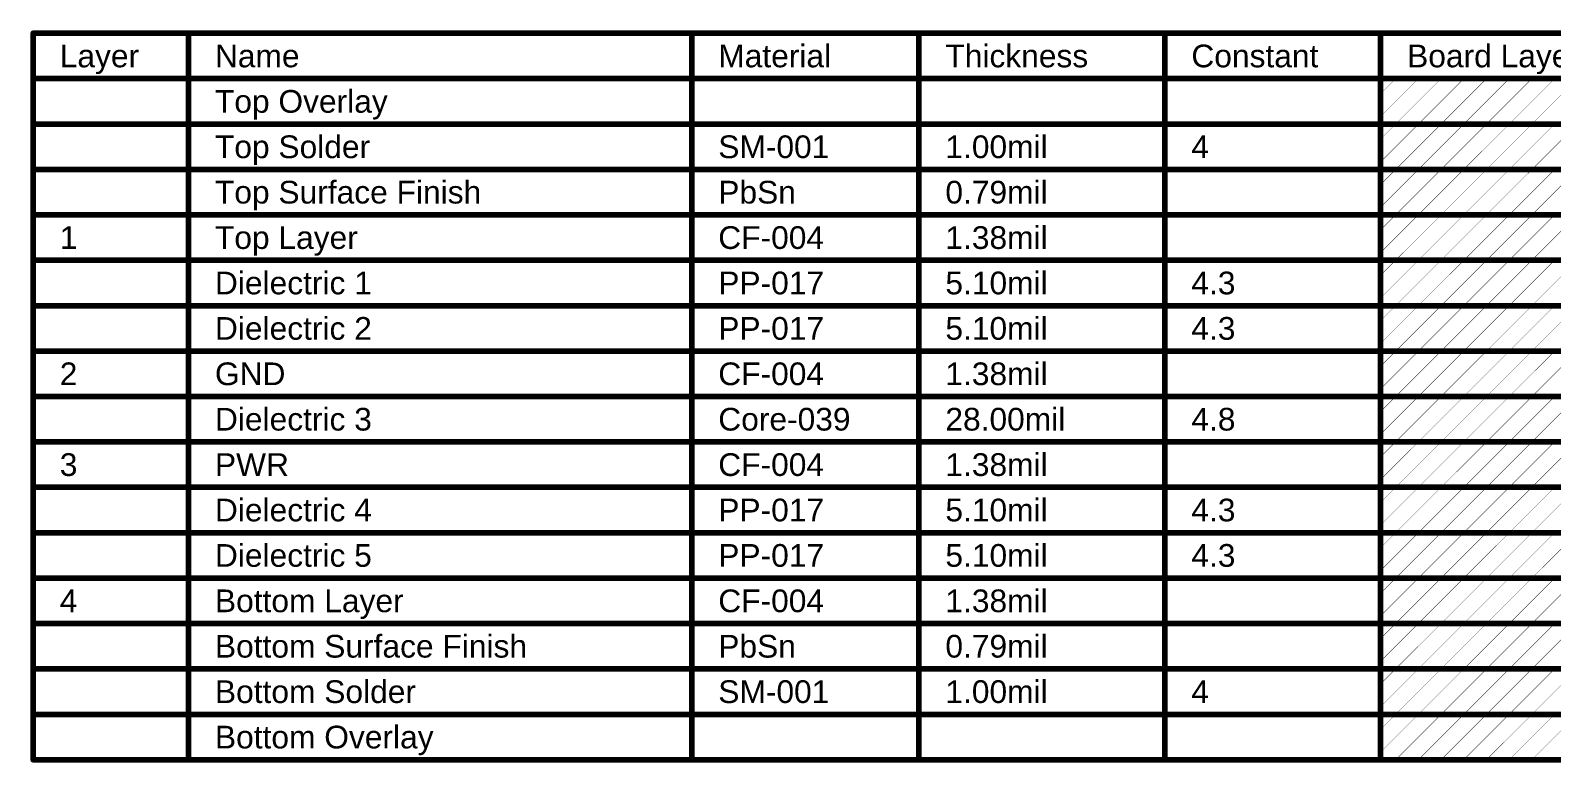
# Model space of a CAD drawing. Header units: millimetres. Extents: x -0.2 to 11.1, y -5.4 to 4.7.
# Drawn here: x 3.279 to 7.298, y 0.018 to 1.953 of the extents above; entities that cross this region are included whole.
import ezdxf

# ---------------------------------------------------------------- set-up
doc = ezdxf.new("R2010")
doc.units = ezdxf.units.MM
doc.header["$MEASUREMENT"] = 0
doc.layers.add('Mechanical13', color=56, linetype='Continuous')
doc.styles.add('Arial', font='arial.ttf', dxfattribs={"height": 0.2})

msp = doc.modelspace()

# ---------------------------------------------------------------- linework, layer by layer
at = {"layer": 'Mechanical13'}
for points, const_width in [([(3.2868, 0.0255), (3.2868, 1.9455)], 0.015), ([(3.2868, 1.9455), (7.9656, 1.9455)], 0.015), ([(3.6967, 0.0255), (3.6967, 1.9455)], 0.015), ([(5.0263, 0.0255), (5.0263, 1.9455)], 0.015), ([(5.6262, 0.0255), (5.6262, 1.9455)], 0.015), ([(6.276, 0.0255), (6.276, 1.9455)], 0.015), ([(6.8459, 0.0255), (6.8459, 1.9455)], 0.015), ([(3.2868, 1.8255), (7.9656, 1.8255)], 0.015), ([(6.8459, 1.7858), (6.8856, 1.8255)], 0.001), ([(6.8459, 1.7258), (6.9456, 1.8255)], 0.001), ([(6.8856, 1.7055), (7.0056, 1.8255)], 0.001), ([(6.9456, 1.7055), (7.0656, 1.8255)], 0.001), ([(7.0056, 1.7055), (7.1256, 1.8255)], 0.001), ([(7.0656, 1.7055), (7.1856, 1.8255)], 0.001), ([(7.1256, 1.7055), (7.2456, 1.8255)], 0.001), ([(7.1856, 1.7055), (7.3056, 1.8255)], 0.001), ([(7.2456, 1.7055), (7.3656, 1.8255)], 0.001), ([(3.2868, 1.7055), (3.6967, 1.7055)], 0.015), ([(3.6967, 1.7055), (5.0263, 1.7055)], 0.015), ([(5.0263, 1.7055), (5.6262, 1.7055)], 0.015), ([(5.6262, 1.7055), (6.276, 1.7055)], 0.015), ([(6.276, 1.7055), (6.8459, 1.7055)], 0.015), ([(6.8459, 1.7055), (7.9656, 1.7055)], 0.015), ([(6.8459, 1.6658), (6.8856, 1.7055)], 0.001), ([(6.8459, 1.6058), (6.9456, 1.7055)], 0.001), ([(6.8856, 1.5855), (7.0056, 1.7055)], 0.001), ([(6.9456, 1.5855), (7.0656, 1.7055)], 0.001), ([(7.0056, 1.5855), (7.1256, 1.7055)], 0.001), ([(7.0656, 1.5855), (7.1856, 1.7055)], 0.001), ([(7.1256, 1.5855), (7.2456, 1.7055)], 0.001), ([(7.1856, 1.5855), (7.3056, 1.7055)], 0.001), ([(7.2456, 1.5855), (7.3656, 1.7055)], 0.001), ([(3.2868, 1.5855), (3.6967, 1.5855)], 0.015), ([(3.6967, 1.5855), (5.0263, 1.5855)], 0.015), ([(5.0263, 1.5855), (5.6262, 1.5855)], 0.015), ([(5.6262, 1.5855), (6.276, 1.5855)], 0.015), ([(6.276, 1.5855), (6.8459, 1.5855)], 0.015), ([(6.8459, 1.5855), (7.9656, 1.5855)], 0.015), ([(6.8459, 1.5458), (6.8856, 1.5855)], 0.001), ([(6.8459, 1.4858), (6.9456, 1.5855)], 0.001), ([(6.8856, 1.4655), (7.0056, 1.5855)], 0.001), ([(6.9456, 1.4655), (7.0656, 1.5855)], 0.001), ([(7.0056, 1.4655), (7.1256, 1.5855)], 0.001), ([(7.0656, 1.4655), (7.1856, 1.5855)], 0.001), ([(7.1256, 1.4655), (7.2456, 1.5855)], 0.001), ([(7.1856, 1.4655), (7.3056, 1.5855)], 0.001), ([(7.2456, 1.4655), (7.3656, 1.5855)], 0.001), ([(3.2868, 1.4655), (3.6967, 1.4655)], 0.015), ([(3.6967, 1.4655), (5.0263, 1.4655)], 0.015), ([(5.0263, 1.4655), (5.6262, 1.4655)], 0.015), ([(5.6262, 1.4655), (6.276, 1.4655)], 0.015), ([(6.276, 1.4655), (6.8459, 1.4655)], 0.015), ([(6.8459, 1.4655), (7.9656, 1.4655)], 0.015), ([(6.8459, 1.4258), (6.8856, 1.4655)], 0.001), ([(6.8459, 1.3658), (6.9456, 1.4655)], 0.001), ([(6.8856, 1.3455), (7.0056, 1.4655)], 0.001), ([(6.9456, 1.3455), (7.0656, 1.4655)], 0.001), ([(7.0056, 1.3455), (7.1256, 1.4655)], 0.001), ([(7.0656, 1.3455), (7.1856, 1.4655)], 0.001), ([(7.1256, 1.3455), (7.2456, 1.4655)], 0.001), ([(7.1856, 1.3455), (7.3056, 1.4655)], 0.001), ([(7.2456, 1.3455), (7.3656, 1.4655)], 0.001), ([(3.2868, 1.3455), (3.6967, 1.3455)], 0.015), ([(3.6967, 1.3455), (5.0263, 1.3455)], 0.015), ([(5.0263, 1.3455), (5.6262, 1.3455)], 0.015), ([(5.6262, 1.3455), (6.276, 1.3455)], 0.015), ([(6.276, 1.3455), (6.8459, 1.3455)], 0.015), ([(6.8459, 1.3455), (7.9656, 1.3455)], 0.015), ([(6.8459, 1.3058), (6.8856, 1.3455)], 0.001), ([(6.8459, 1.2458), (6.9456, 1.3455)], 0.001), ([(6.8856, 1.2255), (7.0056, 1.3455)], 0.001), ([(6.9456, 1.2255), (7.0656, 1.3455)], 0.001), ([(7.0056, 1.2255), (7.1256, 1.3455)], 0.001), ([(7.0656, 1.2255), (7.1856, 1.3455)], 0.001), ([(7.1256, 1.2255), (7.2456, 1.3455)], 0.001), ([(7.1856, 1.2255), (7.3056, 1.3455)], 0.001), ([(7.2456, 1.2255), (7.3656, 1.3455)], 0.001), ([(3.2868, 1.2255), (3.6967, 1.2255)], 0.015), ([(3.6967, 1.2255), (5.0263, 1.2255)], 0.015), ([(5.0263, 1.2255), (5.6262, 1.2255)], 0.015), ([(5.6262, 1.2255), (6.276, 1.2255)], 0.015), ([(6.276, 1.2255), (6.8459, 1.2255)], 0.015), ([(6.8459, 1.2255), (7.9656, 1.2255)], 0.015), ([(6.8459, 1.1858), (6.8856, 1.2255)], 0.001), ([(6.8459, 1.1258), (6.9456, 1.2255)], 0.001), ([(6.8856, 1.1055), (7.0056, 1.2255)], 0.001), ([(6.9456, 1.1055), (7.0656, 1.2255)], 0.001), ([(7.0056, 1.1055), (7.1256, 1.2255)], 0.001), ([(7.0656, 1.1055), (7.1856, 1.2255)], 0.001), ([(7.1256, 1.1055), (7.2456, 1.2255)], 0.001), ([(7.1856, 1.1055), (7.3056, 1.2255)], 0.001), ([(7.2456, 1.1055), (7.3656, 1.2255)], 0.001), ([(3.2868, 1.1055), (3.6967, 1.1055)], 0.015), ([(3.6967, 1.1055), (5.0263, 1.1055)], 0.015), ([(5.0263, 1.1055), (5.6262, 1.1055)], 0.015), ([(5.6262, 1.1055), (6.276, 1.1055)], 0.015), ([(6.276, 1.1055), (6.8459, 1.1055)], 0.015), ([(6.8459, 1.1055), (7.9656, 1.1055)], 0.015), ([(6.8459, 1.0658), (6.8856, 1.1055)], 0.001), ([(6.8459, 1.0058), (6.9456, 1.1055)], 0.001), ([(6.8856, 0.9855), (7.0056, 1.1055)], 0.001), ([(6.9456, 0.9855), (7.0656, 1.1055)], 0.001), ([(7.0056, 0.9855), (7.1256, 1.1055)], 0.001), ([(7.0656, 0.9855), (7.1856, 1.1055)], 0.001), ([(7.1256, 0.9855), (7.2456, 1.1055)], 0.001), ([(7.1856, 0.9855), (7.3056, 1.1055)], 0.001), ([(7.2456, 0.9855), (7.3656, 1.1055)], 0.001), ([(3.2868, 0.9855), (3.6967, 0.9855)], 0.015), ([(3.6967, 0.9855), (5.0263, 0.9855)], 0.015), ([(5.0263, 0.9855), (5.6262, 0.9855)], 0.015), ([(5.6262, 0.9855), (6.276, 0.9855)], 0.015), ([(6.276, 0.9855), (6.8459, 0.9855)], 0.015), ([(6.8459, 0.9855), (7.9656, 0.9855)], 0.015), ([(6.8459, 0.9458), (6.8856, 0.9855)], 0.001), ([(6.8459, 0.8858), (6.9456, 0.9855)], 0.001), ([(6.8856, 0.8655), (7.0056, 0.9855)], 0.001), ([(6.9456, 0.8655), (7.0656, 0.9855)], 0.001), ([(7.0056, 0.8655), (7.1256, 0.9855)], 0.001), ([(7.0656, 0.8655), (7.1856, 0.9855)], 0.001), ([(7.1256, 0.8655), (7.2456, 0.9855)], 0.001), ([(7.1856, 0.8655), (7.3056, 0.9855)], 0.001), ([(7.2456, 0.8655), (7.3656, 0.9855)], 0.001), ([(3.2868, 0.8655), (3.6967, 0.8655)], 0.015), ([(3.6967, 0.8655), (5.0263, 0.8655)], 0.015), ([(5.0263, 0.8655), (5.6262, 0.8655)], 0.015), ([(5.6262, 0.8655), (6.276, 0.8655)], 0.015), ([(6.276, 0.8655), (6.8459, 0.8655)], 0.015), ([(6.8459, 0.8655), (7.9656, 0.8655)], 0.015), ([(6.8459, 0.8258), (6.8856, 0.8655)], 0.001), ([(6.8459, 0.7658), (6.9456, 0.8655)], 0.001), ([(6.8856, 0.7455), (7.0056, 0.8655)], 0.001), ([(6.9456, 0.7455), (7.0656, 0.8655)], 0.001), ([(7.0056, 0.7455), (7.1256, 0.8655)], 0.001), ([(7.0656, 0.7455), (7.1856, 0.8655)], 0.001), ([(7.1256, 0.7455), (7.2456, 0.8655)], 0.001), ([(7.1856, 0.7455), (7.3056, 0.8655)], 0.001), ([(7.2456, 0.7455), (7.3656, 0.8655)], 0.001), ([(3.2868, 0.7455), (3.6967, 0.7455)], 0.015), ([(3.6967, 0.7455), (5.0263, 0.7455)], 0.015), ([(5.0263, 0.7455), (5.6262, 0.7455)], 0.015), ([(5.6262, 0.7455), (6.276, 0.7455)], 0.015), ([(6.276, 0.7455), (6.8459, 0.7455)], 0.015), ([(6.8459, 0.7455), (7.9656, 0.7455)], 0.015), ([(6.8459, 0.7058), (6.8856, 0.7455)], 0.001), ([(6.8459, 0.6458), (6.9456, 0.7455)], 0.001), ([(6.8856, 0.6255), (7.0056, 0.7455)], 0.001), ([(6.9456, 0.6255), (7.0656, 0.7455)], 0.001), ([(7.0056, 0.6255), (7.1256, 0.7455)], 0.001), ([(7.0656, 0.6255), (7.1856, 0.7455)], 0.001), ([(7.1256, 0.6255), (7.2456, 0.7455)], 0.001), ([(7.1856, 0.6255), (7.3056, 0.7455)], 0.001), ([(7.2456, 0.6255), (7.3656, 0.7455)], 0.001), ([(3.2868, 0.6255), (3.6967, 0.6255)], 0.015), ([(3.6967, 0.6255), (5.0263, 0.6255)], 0.015), ([(5.0263, 0.6255), (5.6262, 0.6255)], 0.015), ([(5.6262, 0.6255), (6.276, 0.6255)], 0.015), ([(6.276, 0.6255), (6.8459, 0.6255)], 0.015), ([(6.8459, 0.6255), (7.9656, 0.6255)], 0.015), ([(6.8459, 0.5858), (6.8856, 0.6255)], 0.001), ([(6.8459, 0.5258), (6.9456, 0.6255)], 0.001), ([(6.8856, 0.5055), (7.0056, 0.6255)], 0.001), ([(6.9456, 0.5055), (7.0656, 0.6255)], 0.001), ([(7.0056, 0.5055), (7.1256, 0.6255)], 0.001), ([(7.0656, 0.5055), (7.1856, 0.6255)], 0.001), ([(7.1256, 0.5055), (7.2456, 0.6255)], 0.001), ([(7.1856, 0.5055), (7.3056, 0.6255)], 0.001), ([(7.2456, 0.5055), (7.3656, 0.6255)], 0.001), ([(3.2868, 0.5055), (3.6967, 0.5055)], 0.015), ([(3.6967, 0.5055), (5.0263, 0.5055)], 0.015), ([(5.0263, 0.5055), (5.6262, 0.5055)], 0.015), ([(5.6262, 0.5055), (6.276, 0.5055)], 0.015), ([(6.276, 0.5055), (6.8459, 0.5055)], 0.015), ([(6.8459, 0.5055), (7.9656, 0.5055)], 0.015), ([(6.8459, 0.4658), (6.8856, 0.5055)], 0.001), ([(6.8459, 0.4058), (6.9456, 0.5055)], 0.001), ([(6.8856, 0.3855), (7.0056, 0.5055)], 0.001), ([(6.9456, 0.3855), (7.0656, 0.5055)], 0.001), ([(7.0056, 0.3855), (7.1256, 0.5055)], 0.001), ([(7.0656, 0.3855), (7.1856, 0.5055)], 0.001), ([(7.1256, 0.3855), (7.2456, 0.5055)], 0.001), ([(7.1856, 0.3855), (7.3056, 0.5055)], 0.001), ([(7.2456, 0.3855), (7.3656, 0.5055)], 0.001), ([(3.2868, 0.3855), (3.6967, 0.3855)], 0.015), ([(3.6967, 0.3855), (5.0263, 0.3855)], 0.015), ([(5.0263, 0.3855), (5.6262, 0.3855)], 0.015), ([(5.6262, 0.3855), (6.276, 0.3855)], 0.015), ([(6.276, 0.3855), (6.8459, 0.3855)], 0.015), ([(6.8459, 0.3855), (7.9656, 0.3855)], 0.015), ([(6.8459, 0.3458), (6.8856, 0.3855)], 0.001), ([(6.8459, 0.2858), (6.9456, 0.3855)], 0.001), ([(6.8856, 0.2655), (7.0056, 0.3855)], 0.001), ([(6.9456, 0.2655), (7.0656, 0.3855)], 0.001), ([(7.0056, 0.2655), (7.1256, 0.3855)], 0.001), ([(7.0656, 0.2655), (7.1856, 0.3855)], 0.001), ([(7.1256, 0.2655), (7.2456, 0.3855)], 0.001), ([(7.1856, 0.2655), (7.3056, 0.3855)], 0.001), ([(7.2456, 0.2655), (7.3656, 0.3855)], 0.001), ([(3.2868, 0.2655), (3.6967, 0.2655)], 0.015), ([(3.6967, 0.2655), (5.0263, 0.2655)], 0.015), ([(5.0263, 0.2655), (5.6262, 0.2655)], 0.015), ([(5.6262, 0.2655), (6.276, 0.2655)], 0.015), ([(6.276, 0.2655), (6.8459, 0.2655)], 0.015), ([(6.8459, 0.2655), (7.9656, 0.2655)], 0.015), ([(6.8459, 0.2258), (6.8856, 0.2655)], 0.001), ([(6.8459, 0.1658), (6.9456, 0.2655)], 0.001), ([(6.8856, 0.1455), (7.0056, 0.2655)], 0.001), ([(6.9456, 0.1455), (7.0656, 0.2655)], 0.001), ([(7.0056, 0.1455), (7.1256, 0.2655)], 0.001), ([(7.0656, 0.1455), (7.1856, 0.2655)], 0.001), ([(7.1256, 0.1455), (7.2456, 0.2655)], 0.001), ([(7.1856, 0.1455), (7.3056, 0.2655)], 0.001), ([(7.2456, 0.1455), (7.3656, 0.2655)], 0.001), ([(3.2868, 0.1455), (3.6967, 0.1455)], 0.015), ([(3.6967, 0.1455), (5.0263, 0.1455)], 0.015), ([(5.0263, 0.1455), (5.6262, 0.1455)], 0.015), ([(5.6262, 0.1455), (6.276, 0.1455)], 0.015), ([(6.276, 0.1455), (6.8459, 0.1455)], 0.015), ([(6.8459, 0.1455), (7.9656, 0.1455)], 0.015), ([(6.8459, 0.1058), (6.8856, 0.1455)], 0.001), ([(6.8459, 0.0458), (6.9456, 0.1455)], 0.001), ([(6.8856, 0.0255), (7.0056, 0.1455)], 0.001), ([(6.9456, 0.0255), (7.0656, 0.1455)], 0.001), ([(7.0056, 0.0255), (7.1256, 0.1455)], 0.001), ([(7.0656, 0.0255), (7.1856, 0.1455)], 0.001), ([(7.1256, 0.0255), (7.2456, 0.1455)], 0.001), ([(7.1856, 0.0255), (7.3056, 0.1455)], 0.001), ([(7.2456, 0.0255), (7.3656, 0.1455)], 0.001), ([(3.2868, 0.0255), (3.6967, 0.0255)], 0.015), ([(3.6967, 0.0255), (5.0263, 0.0255)], 0.015), ([(5.0263, 0.0255), (5.6262, 0.0255)], 0.015), ([(5.6262, 0.0255), (6.276, 0.0255)], 0.015), ([(6.276, 0.0255), (6.8459, 0.0255)], 0.015), ([(6.8459, 0.0255), (7.9656, 0.0255)], 0.015)]:
    msp.add_lwpolyline(points, dxfattribs=dict(at, const_width=const_width))
for points, const_width in [([(3.2831, 1.9455, 1), (3.2906, 1.9455, 1)], 0.0075), ([(3.2831, 1.9455, 1), (3.2906, 1.9455, 1)], 0.0075), ([(3.693, 1.9455, 1), (3.7005, 1.9455, 1)], 0.0075), ([(5.0226, 1.9455, 1), (5.0301, 1.9455, 1)], 0.0075), ([(5.6224, 1.9455, 1), (5.6299, 1.9455, 1)], 0.0075), ([(6.2723, 1.9455, 1), (6.2798, 1.9455, 1)], 0.0075), ([(6.8421, 1.9455, 1), (6.8496, 1.9455, 1)], 0.0075), ([(3.2831, 1.8255, 1), (3.2906, 1.8255, 1)], 0.0075), ([(6.8853, 1.8255, 1), (6.8858, 1.8255, 1)], 0.0005), ([(6.9453, 1.8255, 1), (6.9458, 1.8255, 1)], 0.0005), ([(7.0053, 1.8255, 1), (7.0058, 1.8255, 1)], 0.0005), ([(7.0653, 1.8255, 1), (7.0658, 1.8255, 1)], 0.0005), ([(7.1253, 1.8255, 1), (7.1258, 1.8255, 1)], 0.0005), ([(7.1853, 1.8255, 1), (7.1858, 1.8255, 1)], 0.0005), ([(7.2453, 1.8255, 1), (7.2458, 1.8255, 1)], 0.0005), ([(6.8456, 1.7858, 1), (6.8461, 1.7858, 1)], 0.0005), ([(3.2831, 1.7055, 1), (3.2906, 1.7055, 1)], 0.0075), ([(3.693, 1.7055, 1), (3.7005, 1.7055, 1)], 0.0075), ([(3.693, 1.7055, 1), (3.7005, 1.7055, 1)], 0.0075), ([(5.0226, 1.7055, 1), (5.0301, 1.7055, 1)], 0.0075), ([(5.0226, 1.7055, 1), (5.0301, 1.7055, 1)], 0.0075), ([(5.6224, 1.7055, 1), (5.6299, 1.7055, 1)], 0.0075), ([(5.6224, 1.7055, 1), (5.6299, 1.7055, 1)], 0.0075), ([(6.2723, 1.7055, 1), (6.2798, 1.7055, 1)], 0.0075), ([(6.2723, 1.7055, 1), (6.2798, 1.7055, 1)], 0.0075), ([(6.8421, 1.7055, 1), (6.8496, 1.7055, 1)], 0.0075), ([(6.8421, 1.7055, 1), (6.8496, 1.7055, 1)], 0.0075), ([(6.8456, 1.7258, 1), (6.8461, 1.7258, 1)], 0.0005), ([(6.8853, 1.7055, 1), (6.8858, 1.7055, 1)], 0.0005), ([(6.8853, 1.7055, 1), (6.8858, 1.7055, 1)], 0.0005), ([(6.9453, 1.7055, 1), (6.9458, 1.7055, 1)], 0.0005), ([(6.9453, 1.7055, 1), (6.9458, 1.7055, 1)], 0.0005), ([(7.0053, 1.7055, 1), (7.0058, 1.7055, 1)], 0.0005), ([(7.0053, 1.7055, 1), (7.0058, 1.7055, 1)], 0.0005), ([(7.0653, 1.7055, 1), (7.0658, 1.7055, 1)], 0.0005), ([(7.0653, 1.7055, 1), (7.0658, 1.7055, 1)], 0.0005), ([(7.1253, 1.7055, 1), (7.1258, 1.7055, 1)], 0.0005), ([(7.1253, 1.7055, 1), (7.1258, 1.7055, 1)], 0.0005), ([(7.1853, 1.7055, 1), (7.1858, 1.7055, 1)], 0.0005), ([(7.1853, 1.7055, 1), (7.1858, 1.7055, 1)], 0.0005), ([(7.2453, 1.7055, 1), (7.2458, 1.7055, 1)], 0.0005), ([(7.2453, 1.7055, 1), (7.2458, 1.7055, 1)], 0.0005), ([(6.8456, 1.6658, 1), (6.8461, 1.6658, 1)], 0.0005), ([(3.2831, 1.5855, 1), (3.2906, 1.5855, 1)], 0.0075), ([(3.693, 1.5855, 1), (3.7005, 1.5855, 1)], 0.0075), ([(3.693, 1.5855, 1), (3.7005, 1.5855, 1)], 0.0075), ([(5.0226, 1.5855, 1), (5.0301, 1.5855, 1)], 0.0075), ([(5.0226, 1.5855, 1), (5.0301, 1.5855, 1)], 0.0075), ([(5.6224, 1.5855, 1), (5.6299, 1.5855, 1)], 0.0075), ([(5.6224, 1.5855, 1), (5.6299, 1.5855, 1)], 0.0075), ([(6.2723, 1.5855, 1), (6.2798, 1.5855, 1)], 0.0075), ([(6.2723, 1.5855, 1), (6.2798, 1.5855, 1)], 0.0075), ([(6.8421, 1.5855, 1), (6.8496, 1.5855, 1)], 0.0075), ([(6.8421, 1.5855, 1), (6.8496, 1.5855, 1)], 0.0075), ([(6.8456, 1.6058, 1), (6.8461, 1.6058, 1)], 0.0005), ([(6.8853, 1.5855, 1), (6.8858, 1.5855, 1)], 0.0005), ([(6.8853, 1.5855, 1), (6.8858, 1.5855, 1)], 0.0005), ([(6.9453, 1.5855, 1), (6.9458, 1.5855, 1)], 0.0005), ([(6.9453, 1.5855, 1), (6.9458, 1.5855, 1)], 0.0005), ([(7.0053, 1.5855, 1), (7.0058, 1.5855, 1)], 0.0005), ([(7.0053, 1.5855, 1), (7.0058, 1.5855, 1)], 0.0005), ([(7.0653, 1.5855, 1), (7.0658, 1.5855, 1)], 0.0005), ([(7.0653, 1.5855, 1), (7.0658, 1.5855, 1)], 0.0005), ([(7.1253, 1.5855, 1), (7.1258, 1.5855, 1)], 0.0005), ([(7.1253, 1.5855, 1), (7.1258, 1.5855, 1)], 0.0005), ([(7.1853, 1.5855, 1), (7.1858, 1.5855, 1)], 0.0005), ([(7.1853, 1.5855, 1), (7.1858, 1.5855, 1)], 0.0005), ([(7.2453, 1.5855, 1), (7.2458, 1.5855, 1)], 0.0005), ([(7.2453, 1.5855, 1), (7.2458, 1.5855, 1)], 0.0005), ([(6.8456, 1.5458, 1), (6.8461, 1.5458, 1)], 0.0005), ([(3.2831, 1.4655, 1), (3.2906, 1.4655, 1)], 0.0075), ([(3.693, 1.4655, 1), (3.7005, 1.4655, 1)], 0.0075), ([(3.693, 1.4655, 1), (3.7005, 1.4655, 1)], 0.0075), ([(5.0226, 1.4655, 1), (5.0301, 1.4655, 1)], 0.0075), ([(5.0226, 1.4655, 1), (5.0301, 1.4655, 1)], 0.0075), ([(5.6224, 1.4655, 1), (5.6299, 1.4655, 1)], 0.0075), ([(5.6224, 1.4655, 1), (5.6299, 1.4655, 1)], 0.0075), ([(6.2723, 1.4655, 1), (6.2798, 1.4655, 1)], 0.0075), ([(6.2723, 1.4655, 1), (6.2798, 1.4655, 1)], 0.0075), ([(6.8421, 1.4655, 1), (6.8496, 1.4655, 1)], 0.0075), ([(6.8421, 1.4655, 1), (6.8496, 1.4655, 1)], 0.0075), ([(6.8456, 1.4858, 1), (6.8461, 1.4858, 1)], 0.0005), ([(6.8853, 1.4655, 1), (6.8858, 1.4655, 1)], 0.0005), ([(6.8853, 1.4655, 1), (6.8858, 1.4655, 1)], 0.0005), ([(6.9453, 1.4655, 1), (6.9458, 1.4655, 1)], 0.0005), ([(6.9453, 1.4655, 1), (6.9458, 1.4655, 1)], 0.0005), ([(7.0053, 1.4655, 1), (7.0058, 1.4655, 1)], 0.0005), ([(7.0053, 1.4655, 1), (7.0058, 1.4655, 1)], 0.0005), ([(7.0653, 1.4655, 1), (7.0658, 1.4655, 1)], 0.0005), ([(7.0653, 1.4655, 1), (7.0658, 1.4655, 1)], 0.0005), ([(7.1253, 1.4655, 1), (7.1258, 1.4655, 1)], 0.0005), ([(7.1253, 1.4655, 1), (7.1258, 1.4655, 1)], 0.0005), ([(7.1853, 1.4655, 1), (7.1858, 1.4655, 1)], 0.0005), ([(7.1853, 1.4655, 1), (7.1858, 1.4655, 1)], 0.0005), ([(7.2453, 1.4655, 1), (7.2458, 1.4655, 1)], 0.0005), ([(7.2453, 1.4655, 1), (7.2458, 1.4655, 1)], 0.0005), ([(6.8456, 1.4258, 1), (6.8461, 1.4258, 1)], 0.0005), ([(6.8456, 1.3658, 1), (6.8461, 1.3658, 1)], 0.0005), ([(3.2831, 1.3455, 1), (3.2906, 1.3455, 1)], 0.0075), ([(3.693, 1.3455, 1), (3.7005, 1.3455, 1)], 0.0075), ([(3.693, 1.3455, 1), (3.7005, 1.3455, 1)], 0.0075), ([(5.0226, 1.3455, 1), (5.0301, 1.3455, 1)], 0.0075), ([(5.0226, 1.3455, 1), (5.0301, 1.3455, 1)], 0.0075), ([(5.6224, 1.3455, 1), (5.6299, 1.3455, 1)], 0.0075), ([(5.6224, 1.3455, 1), (5.6299, 1.3455, 1)], 0.0075), ([(6.2723, 1.3455, 1), (6.2798, 1.3455, 1)], 0.0075), ([(6.2723, 1.3455, 1), (6.2798, 1.3455, 1)], 0.0075), ([(6.8421, 1.3455, 1), (6.8496, 1.3455, 1)], 0.0075), ([(6.8421, 1.3455, 1), (6.8496, 1.3455, 1)], 0.0075), ([(6.8853, 1.3455, 1), (6.8858, 1.3455, 1)], 0.0005), ([(6.8853, 1.3455, 1), (6.8858, 1.3455, 1)], 0.0005), ([(6.9453, 1.3455, 1), (6.9458, 1.3455, 1)], 0.0005), ([(6.9453, 1.3455, 1), (6.9458, 1.3455, 1)], 0.0005), ([(7.0053, 1.3455, 1), (7.0058, 1.3455, 1)], 0.0005), ([(7.0053, 1.3455, 1), (7.0058, 1.3455, 1)], 0.0005), ([(7.0653, 1.3455, 1), (7.0658, 1.3455, 1)], 0.0005), ([(7.0653, 1.3455, 1), (7.0658, 1.3455, 1)], 0.0005), ([(7.1253, 1.3455, 1), (7.1258, 1.3455, 1)], 0.0005), ([(7.1253, 1.3455, 1), (7.1258, 1.3455, 1)], 0.0005), ([(7.1853, 1.3455, 1), (7.1858, 1.3455, 1)], 0.0005), ([(7.1853, 1.3455, 1), (7.1858, 1.3455, 1)], 0.0005), ([(7.2453, 1.3455, 1), (7.2458, 1.3455, 1)], 0.0005), ([(7.2453, 1.3455, 1), (7.2458, 1.3455, 1)], 0.0005), ([(6.8456, 1.3058, 1), (6.8461, 1.3058, 1)], 0.0005), ([(6.8456, 1.2458, 1), (6.8461, 1.2458, 1)], 0.0005), ([(3.2831, 1.2255, 1), (3.2906, 1.2255, 1)], 0.0075), ([(3.693, 1.2255, 1), (3.7005, 1.2255, 1)], 0.0075), ([(3.693, 1.2255, 1), (3.7005, 1.2255, 1)], 0.0075), ([(5.0226, 1.2255, 1), (5.0301, 1.2255, 1)], 0.0075), ([(5.0226, 1.2255, 1), (5.0301, 1.2255, 1)], 0.0075), ([(5.6224, 1.2255, 1), (5.6299, 1.2255, 1)], 0.0075), ([(5.6224, 1.2255, 1), (5.6299, 1.2255, 1)], 0.0075), ([(6.2723, 1.2255, 1), (6.2798, 1.2255, 1)], 0.0075), ([(6.2723, 1.2255, 1), (6.2798, 1.2255, 1)], 0.0075), ([(6.8421, 1.2255, 1), (6.8496, 1.2255, 1)], 0.0075), ([(6.8421, 1.2255, 1), (6.8496, 1.2255, 1)], 0.0075), ([(6.8853, 1.2255, 1), (6.8858, 1.2255, 1)], 0.0005), ([(6.8853, 1.2255, 1), (6.8858, 1.2255, 1)], 0.0005), ([(6.9453, 1.2255, 1), (6.9458, 1.2255, 1)], 0.0005), ([(6.9453, 1.2255, 1), (6.9458, 1.2255, 1)], 0.0005), ([(7.0053, 1.2255, 1), (7.0058, 1.2255, 1)], 0.0005), ([(7.0053, 1.2255, 1), (7.0058, 1.2255, 1)], 0.0005), ([(7.0653, 1.2255, 1), (7.0658, 1.2255, 1)], 0.0005), ([(7.0653, 1.2255, 1), (7.0658, 1.2255, 1)], 0.0005), ([(7.1253, 1.2255, 1), (7.1258, 1.2255, 1)], 0.0005), ([(7.1253, 1.2255, 1), (7.1258, 1.2255, 1)], 0.0005), ([(7.1853, 1.2255, 1), (7.1858, 1.2255, 1)], 0.0005), ([(7.1853, 1.2255, 1), (7.1858, 1.2255, 1)], 0.0005), ([(7.2453, 1.2255, 1), (7.2458, 1.2255, 1)], 0.0005), ([(7.2453, 1.2255, 1), (7.2458, 1.2255, 1)], 0.0005), ([(6.8456, 1.1858, 1), (6.8461, 1.1858, 1)], 0.0005), ([(6.8456, 1.1258, 1), (6.8461, 1.1258, 1)], 0.0005), ([(3.2831, 1.1055, 1), (3.2906, 1.1055, 1)], 0.0075), ([(3.693, 1.1055, 1), (3.7005, 1.1055, 1)], 0.0075), ([(3.693, 1.1055, 1), (3.7005, 1.1055, 1)], 0.0075), ([(5.0226, 1.1055, 1), (5.0301, 1.1055, 1)], 0.0075), ([(5.0226, 1.1055, 1), (5.0301, 1.1055, 1)], 0.0075), ([(5.6224, 1.1055, 1), (5.6299, 1.1055, 1)], 0.0075), ([(5.6224, 1.1055, 1), (5.6299, 1.1055, 1)], 0.0075), ([(6.2723, 1.1055, 1), (6.2798, 1.1055, 1)], 0.0075), ([(6.2723, 1.1055, 1), (6.2798, 1.1055, 1)], 0.0075), ([(6.8421, 1.1055, 1), (6.8496, 1.1055, 1)], 0.0075), ([(6.8421, 1.1055, 1), (6.8496, 1.1055, 1)], 0.0075), ([(6.8853, 1.1055, 1), (6.8858, 1.1055, 1)], 0.0005), ([(6.8853, 1.1055, 1), (6.8858, 1.1055, 1)], 0.0005), ([(6.9453, 1.1055, 1), (6.9458, 1.1055, 1)], 0.0005), ([(6.9453, 1.1055, 1), (6.9458, 1.1055, 1)], 0.0005), ([(7.0053, 1.1055, 1), (7.0058, 1.1055, 1)], 0.0005), ([(7.0053, 1.1055, 1), (7.0058, 1.1055, 1)], 0.0005), ([(7.0653, 1.1055, 1), (7.0658, 1.1055, 1)], 0.0005), ([(7.0653, 1.1055, 1), (7.0658, 1.1055, 1)], 0.0005), ([(7.1253, 1.1055, 1), (7.1258, 1.1055, 1)], 0.0005), ([(7.1253, 1.1055, 1), (7.1258, 1.1055, 1)], 0.0005), ([(7.1853, 1.1055, 1), (7.1858, 1.1055, 1)], 0.0005), ([(7.1853, 1.1055, 1), (7.1858, 1.1055, 1)], 0.0005), ([(7.2453, 1.1055, 1), (7.2458, 1.1055, 1)], 0.0005), ([(7.2453, 1.1055, 1), (7.2458, 1.1055, 1)], 0.0005), ([(6.8456, 1.0658, 1), (6.8461, 1.0658, 1)], 0.0005), ([(6.8456, 1.0058, 1), (6.8461, 1.0058, 1)], 0.0005), ([(3.2831, 0.9855, 1), (3.2906, 0.9855, 1)], 0.0075), ([(3.693, 0.9855, 1), (3.7005, 0.9855, 1)], 0.0075), ([(3.693, 0.9855, 1), (3.7005, 0.9855, 1)], 0.0075), ([(5.0226, 0.9855, 1), (5.0301, 0.9855, 1)], 0.0075), ([(5.0226, 0.9855, 1), (5.0301, 0.9855, 1)], 0.0075), ([(5.6224, 0.9855, 1), (5.6299, 0.9855, 1)], 0.0075), ([(5.6224, 0.9855, 1), (5.6299, 0.9855, 1)], 0.0075), ([(6.2723, 0.9855, 1), (6.2798, 0.9855, 1)], 0.0075), ([(6.2723, 0.9855, 1), (6.2798, 0.9855, 1)], 0.0075), ([(6.8421, 0.9855, 1), (6.8496, 0.9855, 1)], 0.0075), ([(6.8421, 0.9855, 1), (6.8496, 0.9855, 1)], 0.0075), ([(6.8853, 0.9855, 1), (6.8858, 0.9855, 1)], 0.0005), ([(6.8853, 0.9855, 1), (6.8858, 0.9855, 1)], 0.0005), ([(6.9453, 0.9855, 1), (6.9458, 0.9855, 1)], 0.0005), ([(6.9453, 0.9855, 1), (6.9458, 0.9855, 1)], 0.0005), ([(7.0053, 0.9855, 1), (7.0058, 0.9855, 1)], 0.0005), ([(7.0053, 0.9855, 1), (7.0058, 0.9855, 1)], 0.0005), ([(7.0653, 0.9855, 1), (7.0658, 0.9855, 1)], 0.0005), ([(7.0653, 0.9855, 1), (7.0658, 0.9855, 1)], 0.0005), ([(7.1253, 0.9855, 1), (7.1258, 0.9855, 1)], 0.0005), ([(7.1253, 0.9855, 1), (7.1258, 0.9855, 1)], 0.0005), ([(7.1853, 0.9855, 1), (7.1858, 0.9855, 1)], 0.0005), ([(7.1853, 0.9855, 1), (7.1858, 0.9855, 1)], 0.0005), ([(7.2453, 0.9855, 1), (7.2458, 0.9855, 1)], 0.0005), ([(7.2453, 0.9855, 1), (7.2458, 0.9855, 1)], 0.0005), ([(6.8456, 0.9458, 1), (6.8461, 0.9458, 1)], 0.0005), ([(6.8456, 0.8858, 1), (6.8461, 0.8858, 1)], 0.0005), ([(3.2831, 0.8655, 1), (3.2906, 0.8655, 1)], 0.0075), ([(3.693, 0.8655, 1), (3.7005, 0.8655, 1)], 0.0075), ([(3.693, 0.8655, 1), (3.7005, 0.8655, 1)], 0.0075), ([(5.0226, 0.8655, 1), (5.0301, 0.8655, 1)], 0.0075), ([(5.0226, 0.8655, 1), (5.0301, 0.8655, 1)], 0.0075), ([(5.6224, 0.8655, 1), (5.6299, 0.8655, 1)], 0.0075), ([(5.6224, 0.8655, 1), (5.6299, 0.8655, 1)], 0.0075), ([(6.2723, 0.8655, 1), (6.2798, 0.8655, 1)], 0.0075), ([(6.2723, 0.8655, 1), (6.2798, 0.8655, 1)], 0.0075), ([(6.8421, 0.8655, 1), (6.8496, 0.8655, 1)], 0.0075), ([(6.8421, 0.8655, 1), (6.8496, 0.8655, 1)], 0.0075), ([(6.8853, 0.8655, 1), (6.8858, 0.8655, 1)], 0.0005), ([(6.8853, 0.8655, 1), (6.8858, 0.8655, 1)], 0.0005), ([(6.9453, 0.8655, 1), (6.9458, 0.8655, 1)], 0.0005), ([(6.9453, 0.8655, 1), (6.9458, 0.8655, 1)], 0.0005), ([(7.0053, 0.8655, 1), (7.0058, 0.8655, 1)], 0.0005), ([(7.0053, 0.8655, 1), (7.0058, 0.8655, 1)], 0.0005), ([(7.0653, 0.8655, 1), (7.0658, 0.8655, 1)], 0.0005), ([(7.0653, 0.8655, 1), (7.0658, 0.8655, 1)], 0.0005), ([(7.1253, 0.8655, 1), (7.1258, 0.8655, 1)], 0.0005), ([(7.1253, 0.8655, 1), (7.1258, 0.8655, 1)], 0.0005), ([(7.1853, 0.8655, 1), (7.1858, 0.8655, 1)], 0.0005), ([(7.1853, 0.8655, 1), (7.1858, 0.8655, 1)], 0.0005), ([(7.2453, 0.8655, 1), (7.2458, 0.8655, 1)], 0.0005), ([(7.2453, 0.8655, 1), (7.2458, 0.8655, 1)], 0.0005), ([(6.8456, 0.8258, 1), (6.8461, 0.8258, 1)], 0.0005), ([(6.8456, 0.7658, 1), (6.8461, 0.7658, 1)], 0.0005), ([(3.2831, 0.7455, 1), (3.2906, 0.7455, 1)], 0.0075), ([(3.693, 0.7455, 1), (3.7005, 0.7455, 1)], 0.0075), ([(3.693, 0.7455, 1), (3.7005, 0.7455, 1)], 0.0075), ([(5.0226, 0.7455, 1), (5.0301, 0.7455, 1)], 0.0075), ([(5.0226, 0.7455, 1), (5.0301, 0.7455, 1)], 0.0075), ([(5.6224, 0.7455, 1), (5.6299, 0.7455, 1)], 0.0075), ([(5.6224, 0.7455, 1), (5.6299, 0.7455, 1)], 0.0075), ([(6.2723, 0.7455, 1), (6.2798, 0.7455, 1)], 0.0075), ([(6.2723, 0.7455, 1), (6.2798, 0.7455, 1)], 0.0075), ([(6.8421, 0.7455, 1), (6.8496, 0.7455, 1)], 0.0075), ([(6.8421, 0.7455, 1), (6.8496, 0.7455, 1)], 0.0075), ([(6.8853, 0.7455, 1), (6.8858, 0.7455, 1)], 0.0005), ([(6.8853, 0.7455, 1), (6.8858, 0.7455, 1)], 0.0005), ([(6.9453, 0.7455, 1), (6.9458, 0.7455, 1)], 0.0005), ([(6.9453, 0.7455, 1), (6.9458, 0.7455, 1)], 0.0005), ([(7.0053, 0.7455, 1), (7.0058, 0.7455, 1)], 0.0005), ([(7.0053, 0.7455, 1), (7.0058, 0.7455, 1)], 0.0005), ([(7.0653, 0.7455, 1), (7.0658, 0.7455, 1)], 0.0005), ([(7.0653, 0.7455, 1), (7.0658, 0.7455, 1)], 0.0005), ([(7.1253, 0.7455, 1), (7.1258, 0.7455, 1)], 0.0005), ([(7.1253, 0.7455, 1), (7.1258, 0.7455, 1)], 0.0005), ([(7.1853, 0.7455, 1), (7.1858, 0.7455, 1)], 0.0005), ([(7.1853, 0.7455, 1), (7.1858, 0.7455, 1)], 0.0005), ([(7.2453, 0.7455, 1), (7.2458, 0.7455, 1)], 0.0005), ([(7.2453, 0.7455, 1), (7.2458, 0.7455, 1)], 0.0005), ([(6.8456, 0.7058, 1), (6.8461, 0.7058, 1)], 0.0005), ([(6.8456, 0.6458, 1), (6.8461, 0.6458, 1)], 0.0005), ([(3.2831, 0.6255, 1), (3.2906, 0.6255, 1)], 0.0075), ([(3.693, 0.6255, 1), (3.7005, 0.6255, 1)], 0.0075), ([(3.693, 0.6255, 1), (3.7005, 0.6255, 1)], 0.0075), ([(5.0226, 0.6255, 1), (5.0301, 0.6255, 1)], 0.0075), ([(5.0226, 0.6255, 1), (5.0301, 0.6255, 1)], 0.0075), ([(5.6224, 0.6255, 1), (5.6299, 0.6255, 1)], 0.0075), ([(5.6224, 0.6255, 1), (5.6299, 0.6255, 1)], 0.0075), ([(6.2723, 0.6255, 1), (6.2798, 0.6255, 1)], 0.0075), ([(6.2723, 0.6255, 1), (6.2798, 0.6255, 1)], 0.0075), ([(6.8421, 0.6255, 1), (6.8496, 0.6255, 1)], 0.0075), ([(6.8421, 0.6255, 1), (6.8496, 0.6255, 1)], 0.0075), ([(6.8853, 0.6255, 1), (6.8858, 0.6255, 1)], 0.0005), ([(6.8853, 0.6255, 1), (6.8858, 0.6255, 1)], 0.0005), ([(6.9453, 0.6255, 1), (6.9458, 0.6255, 1)], 0.0005), ([(6.9453, 0.6255, 1), (6.9458, 0.6255, 1)], 0.0005), ([(7.0053, 0.6255, 1), (7.0058, 0.6255, 1)], 0.0005), ([(7.0053, 0.6255, 1), (7.0058, 0.6255, 1)], 0.0005), ([(7.0653, 0.6255, 1), (7.0658, 0.6255, 1)], 0.0005), ([(7.0653, 0.6255, 1), (7.0658, 0.6255, 1)], 0.0005), ([(7.1253, 0.6255, 1), (7.1258, 0.6255, 1)], 0.0005), ([(7.1253, 0.6255, 1), (7.1258, 0.6255, 1)], 0.0005), ([(7.1853, 0.6255, 1), (7.1858, 0.6255, 1)], 0.0005), ([(7.1853, 0.6255, 1), (7.1858, 0.6255, 1)], 0.0005), ([(7.2453, 0.6255, 1), (7.2458, 0.6255, 1)], 0.0005), ([(7.2453, 0.6255, 1), (7.2458, 0.6255, 1)], 0.0005), ([(6.8456, 0.5858, 1), (6.8461, 0.5858, 1)], 0.0005), ([(6.8456, 0.5258, 1), (6.8461, 0.5258, 1)], 0.0005), ([(3.2831, 0.5055, 1), (3.2906, 0.5055, 1)], 0.0075), ([(3.693, 0.5055, 1), (3.7005, 0.5055, 1)], 0.0075), ([(3.693, 0.5055, 1), (3.7005, 0.5055, 1)], 0.0075), ([(5.0226, 0.5055, 1), (5.0301, 0.5055, 1)], 0.0075), ([(5.0226, 0.5055, 1), (5.0301, 0.5055, 1)], 0.0075), ([(5.6224, 0.5055, 1), (5.6299, 0.5055, 1)], 0.0075), ([(5.6224, 0.5055, 1), (5.6299, 0.5055, 1)], 0.0075), ([(6.2723, 0.5055, 1), (6.2798, 0.5055, 1)], 0.0075), ([(6.2723, 0.5055, 1), (6.2798, 0.5055, 1)], 0.0075), ([(6.8421, 0.5055, 1), (6.8496, 0.5055, 1)], 0.0075), ([(6.8421, 0.5055, 1), (6.8496, 0.5055, 1)], 0.0075), ([(6.8853, 0.5055, 1), (6.8858, 0.5055, 1)], 0.0005), ([(6.8853, 0.5055, 1), (6.8858, 0.5055, 1)], 0.0005), ([(6.9453, 0.5055, 1), (6.9458, 0.5055, 1)], 0.0005), ([(6.9453, 0.5055, 1), (6.9458, 0.5055, 1)], 0.0005), ([(7.0053, 0.5055, 1), (7.0058, 0.5055, 1)], 0.0005), ([(7.0053, 0.5055, 1), (7.0058, 0.5055, 1)], 0.0005), ([(7.0653, 0.5055, 1), (7.0658, 0.5055, 1)], 0.0005), ([(7.0653, 0.5055, 1), (7.0658, 0.5055, 1)], 0.0005), ([(7.1253, 0.5055, 1), (7.1258, 0.5055, 1)], 0.0005), ([(7.1253, 0.5055, 1), (7.1258, 0.5055, 1)], 0.0005), ([(7.1853, 0.5055, 1), (7.1858, 0.5055, 1)], 0.0005), ([(7.1853, 0.5055, 1), (7.1858, 0.5055, 1)], 0.0005), ([(7.2453, 0.5055, 1), (7.2458, 0.5055, 1)], 0.0005), ([(7.2453, 0.5055, 1), (7.2458, 0.5055, 1)], 0.0005), ([(6.8456, 0.4658, 1), (6.8461, 0.4658, 1)], 0.0005), ([(6.8456, 0.4058, 1), (6.8461, 0.4058, 1)], 0.0005), ([(3.2831, 0.3855, 1), (3.2906, 0.3855, 1)], 0.0075), ([(3.693, 0.3855, 1), (3.7005, 0.3855, 1)], 0.0075), ([(3.693, 0.3855, 1), (3.7005, 0.3855, 1)], 0.0075), ([(5.0226, 0.3855, 1), (5.0301, 0.3855, 1)], 0.0075), ([(5.0226, 0.3855, 1), (5.0301, 0.3855, 1)], 0.0075), ([(5.6224, 0.3855, 1), (5.6299, 0.3855, 1)], 0.0075), ([(5.6224, 0.3855, 1), (5.6299, 0.3855, 1)], 0.0075), ([(6.2723, 0.3855, 1), (6.2798, 0.3855, 1)], 0.0075), ([(6.2723, 0.3855, 1), (6.2798, 0.3855, 1)], 0.0075), ([(6.8421, 0.3855, 1), (6.8496, 0.3855, 1)], 0.0075), ([(6.8421, 0.3855, 1), (6.8496, 0.3855, 1)], 0.0075), ([(6.8853, 0.3855, 1), (6.8858, 0.3855, 1)], 0.0005), ([(6.8853, 0.3855, 1), (6.8858, 0.3855, 1)], 0.0005), ([(6.9453, 0.3855, 1), (6.9458, 0.3855, 1)], 0.0005), ([(6.9453, 0.3855, 1), (6.9458, 0.3855, 1)], 0.0005), ([(7.0053, 0.3855, 1), (7.0058, 0.3855, 1)], 0.0005), ([(7.0053, 0.3855, 1), (7.0058, 0.3855, 1)], 0.0005), ([(7.0653, 0.3855, 1), (7.0658, 0.3855, 1)], 0.0005), ([(7.0653, 0.3855, 1), (7.0658, 0.3855, 1)], 0.0005), ([(7.1253, 0.3855, 1), (7.1258, 0.3855, 1)], 0.0005), ([(7.1253, 0.3855, 1), (7.1258, 0.3855, 1)], 0.0005), ([(7.1853, 0.3855, 1), (7.1858, 0.3855, 1)], 0.0005), ([(7.1853, 0.3855, 1), (7.1858, 0.3855, 1)], 0.0005), ([(7.2453, 0.3855, 1), (7.2458, 0.3855, 1)], 0.0005), ([(7.2453, 0.3855, 1), (7.2458, 0.3855, 1)], 0.0005), ([(6.8456, 0.3458, 1), (6.8461, 0.3458, 1)], 0.0005), ([(6.8456, 0.2858, 1), (6.8461, 0.2858, 1)], 0.0005), ([(3.2831, 0.2655, 1), (3.2906, 0.2655, 1)], 0.0075), ([(3.693, 0.2655, 1), (3.7005, 0.2655, 1)], 0.0075), ([(3.693, 0.2655, 1), (3.7005, 0.2655, 1)], 0.0075), ([(5.0226, 0.2655, 1), (5.0301, 0.2655, 1)], 0.0075), ([(5.0226, 0.2655, 1), (5.0301, 0.2655, 1)], 0.0075), ([(5.6224, 0.2655, 1), (5.6299, 0.2655, 1)], 0.0075), ([(5.6224, 0.2655, 1), (5.6299, 0.2655, 1)], 0.0075), ([(6.2723, 0.2655, 1), (6.2798, 0.2655, 1)], 0.0075), ([(6.2723, 0.2655, 1), (6.2798, 0.2655, 1)], 0.0075), ([(6.8421, 0.2655, 1), (6.8496, 0.2655, 1)], 0.0075), ([(6.8421, 0.2655, 1), (6.8496, 0.2655, 1)], 0.0075), ([(6.8853, 0.2655, 1), (6.8858, 0.2655, 1)], 0.0005), ([(6.8853, 0.2655, 1), (6.8858, 0.2655, 1)], 0.0005), ([(6.9453, 0.2655, 1), (6.9458, 0.2655, 1)], 0.0005), ([(6.9453, 0.2655, 1), (6.9458, 0.2655, 1)], 0.0005), ([(7.0053, 0.2655, 1), (7.0058, 0.2655, 1)], 0.0005), ([(7.0053, 0.2655, 1), (7.0058, 0.2655, 1)], 0.0005), ([(7.0653, 0.2655, 1), (7.0658, 0.2655, 1)], 0.0005), ([(7.0653, 0.2655, 1), (7.0658, 0.2655, 1)], 0.0005), ([(7.1253, 0.2655, 1), (7.1258, 0.2655, 1)], 0.0005), ([(7.1253, 0.2655, 1), (7.1258, 0.2655, 1)], 0.0005), ([(7.1853, 0.2655, 1), (7.1858, 0.2655, 1)], 0.0005), ([(7.1853, 0.2655, 1), (7.1858, 0.2655, 1)], 0.0005), ([(7.2453, 0.2655, 1), (7.2458, 0.2655, 1)], 0.0005), ([(7.2453, 0.2655, 1), (7.2458, 0.2655, 1)], 0.0005), ([(6.8456, 0.2258, 1), (6.8461, 0.2258, 1)], 0.0005), ([(6.8456, 0.1658, 1), (6.8461, 0.1658, 1)], 0.0005), ([(3.2831, 0.1455, 1), (3.2906, 0.1455, 1)], 0.0075), ([(3.693, 0.1455, 1), (3.7005, 0.1455, 1)], 0.0075), ([(3.693, 0.1455, 1), (3.7005, 0.1455, 1)], 0.0075), ([(5.0226, 0.1455, 1), (5.0301, 0.1455, 1)], 0.0075), ([(5.0226, 0.1455, 1), (5.0301, 0.1455, 1)], 0.0075), ([(5.6224, 0.1455, 1), (5.6299, 0.1455, 1)], 0.0075), ([(5.6224, 0.1455, 1), (5.6299, 0.1455, 1)], 0.0075), ([(6.2723, 0.1455, 1), (6.2798, 0.1455, 1)], 0.0075), ([(6.2723, 0.1455, 1), (6.2798, 0.1455, 1)], 0.0075), ([(6.8421, 0.1455, 1), (6.8496, 0.1455, 1)], 0.0075), ([(6.8421, 0.1455, 1), (6.8496, 0.1455, 1)], 0.0075), ([(6.8853, 0.1455, 1), (6.8858, 0.1455, 1)], 0.0005), ([(6.8853, 0.1455, 1), (6.8858, 0.1455, 1)], 0.0005), ([(6.9453, 0.1455, 1), (6.9458, 0.1455, 1)], 0.0005), ([(6.9453, 0.1455, 1), (6.9458, 0.1455, 1)], 0.0005), ([(7.0053, 0.1455, 1), (7.0058, 0.1455, 1)], 0.0005), ([(7.0053, 0.1455, 1), (7.0058, 0.1455, 1)], 0.0005), ([(7.0653, 0.1455, 1), (7.0658, 0.1455, 1)], 0.0005), ([(7.0653, 0.1455, 1), (7.0658, 0.1455, 1)], 0.0005), ([(7.1253, 0.1455, 1), (7.1258, 0.1455, 1)], 0.0005), ([(7.1253, 0.1455, 1), (7.1258, 0.1455, 1)], 0.0005), ([(7.1853, 0.1455, 1), (7.1858, 0.1455, 1)], 0.0005), ([(7.1853, 0.1455, 1), (7.1858, 0.1455, 1)], 0.0005), ([(7.2453, 0.1455, 1), (7.2458, 0.1455, 1)], 0.0005), ([(7.2453, 0.1455, 1), (7.2458, 0.1455, 1)], 0.0005), ([(6.8456, 0.1058, 1), (6.8461, 0.1058, 1)], 0.0005), ([(6.8456, 0.0458, 1), (6.8461, 0.0458, 1)], 0.0005), ([(3.2831, 0.0255, 1), (3.2906, 0.0255, 1)], 0.0075), ([(3.2831, 0.0255, 1), (3.2906, 0.0255, 1)], 0.0075), ([(3.693, 0.0255, 1), (3.7005, 0.0255, 1)], 0.0075), ([(3.693, 0.0255, 1), (3.7005, 0.0255, 1)], 0.0075), ([(3.693, 0.0255, 1), (3.7005, 0.0255, 1)], 0.0075), ([(5.0226, 0.0255, 1), (5.0301, 0.0255, 1)], 0.0075), ([(5.0226, 0.0255, 1), (5.0301, 0.0255, 1)], 0.0075), ([(5.0226, 0.0255, 1), (5.0301, 0.0255, 1)], 0.0075), ([(5.6224, 0.0255, 1), (5.6299, 0.0255, 1)], 0.0075), ([(5.6224, 0.0255, 1), (5.6299, 0.0255, 1)], 0.0075), ([(5.6224, 0.0255, 1), (5.6299, 0.0255, 1)], 0.0075), ([(6.2723, 0.0255, 1), (6.2798, 0.0255, 1)], 0.0075), ([(6.2723, 0.0255, 1), (6.2798, 0.0255, 1)], 0.0075), ([(6.2723, 0.0255, 1), (6.2798, 0.0255, 1)], 0.0075), ([(6.8421, 0.0255, 1), (6.8496, 0.0255, 1)], 0.0075), ([(6.8421, 0.0255, 1), (6.8496, 0.0255, 1)], 0.0075), ([(6.8421, 0.0255, 1), (6.8496, 0.0255, 1)], 0.0075), ([(6.8853, 0.0255, 1), (6.8858, 0.0255, 1)], 0.0005), ([(6.9453, 0.0255, 1), (6.9458, 0.0255, 1)], 0.0005), ([(7.0053, 0.0255, 1), (7.0058, 0.0255, 1)], 0.0005), ([(7.0653, 0.0255, 1), (7.0658, 0.0255, 1)], 0.0005), ([(7.1253, 0.0255, 1), (7.1258, 0.0255, 1)], 0.0005), ([(7.1853, 0.0255, 1), (7.1858, 0.0255, 1)], 0.0005), ([(7.2453, 0.0255, 1), (7.2458, 0.0255, 1)], 0.0005)]:
    msp.add_lwpolyline(points, format="xyb", close=True, dxfattribs=dict(at, const_width=const_width))

# ---------------------------------------------------------------- texts
at = {"layer": 'Mechanical13', "style": 'Arial'}
for s, p in [('Layer', (3.3568, 1.8555)), ('Name', (3.7667, 1.8555)), ('Material', (5.0963, 1.8555)), ('Thickness', (5.6962, 1.8555)), ('Constant', (6.346, 1.8555)), ('Board Layer Stack', (6.9159, 1.8555)), ('Top Overlay', (3.7667, 1.7355)), ('Top Solder', (3.7667, 1.6155)), ('SM-001', (5.0963, 1.6155)), ('1.00mil', (5.6962, 1.6155)), ('4', (6.346, 1.6155)), ('Top Surface Finish', (3.7667, 1.4955)), ('PbSn', (5.0963, 1.4955)), ('0.79mil', (5.6962, 1.4955)), ('1', (3.3568, 1.3755)), ('Top Layer', (3.7667, 1.3755)), ('CF-004', (5.0963, 1.3755)), ('1.38mil', (5.6962, 1.3755)), ('Dielectric 1', (3.7667, 1.2555)), ('PP-017', (5.0963, 1.2555)), ('5.10mil', (5.6962, 1.2555)), ('4.3', (6.346, 1.2555)), ('Dielectric 2', (3.7667, 1.1355)), ('PP-017', (5.0963, 1.1355)), ('5.10mil', (5.6962, 1.1355)), ('4.3', (6.346, 1.1355)), ('2', (3.3568, 1.0155)), ('GND', (3.7667, 1.0155)), ('CF-004', (5.0963, 1.0155)), ('1.38mil', (5.6962, 1.0155)), ('Dielectric 3', (3.7667, 0.8955)), ('Core-039', (5.0963, 0.8955)), ('28.00mil', (5.6962, 0.8955)), ('4.8', (6.346, 0.8955)), ('3', (3.3568, 0.7755)), ('PWR', (3.7667, 0.7755)), ('CF-004', (5.0963, 0.7755)), ('1.38mil', (5.6962, 0.7755)), ('Dielectric 4', (3.7667, 0.6555)), ('PP-017', (5.0963, 0.6555)), ('5.10mil', (5.6962, 0.6555)), ('4.3', (6.346, 0.6555)), ('Dielectric 5', (3.7667, 0.5355)), ('PP-017', (5.0963, 0.5355)), ('5.10mil', (5.6962, 0.5355)), ('4.3', (6.346, 0.5355)), ('4', (3.3568, 0.4155)), ('Bottom Layer', (3.7667, 0.4155)), ('CF-004', (5.0963, 0.4155)), ('1.38mil', (5.6962, 0.4155)), ('Bottom Surface Finish', (3.7667, 0.2955)), ('PbSn', (5.0963, 0.2955)), ('0.79mil', (5.6962, 0.2955)), ('Bottom Solder', (3.7667, 0.1755)), ('SM-001', (5.0963, 0.1755)), ('1.00mil', (5.6962, 0.1755)), ('4', (6.346, 0.1755)), ('Bottom Overlay', (3.7667, 0.0555))]:
    msp.add_text(s, height=0.06, dxfattribs=at).set_placement(p)

doc.saveas('drawing.dxf')
